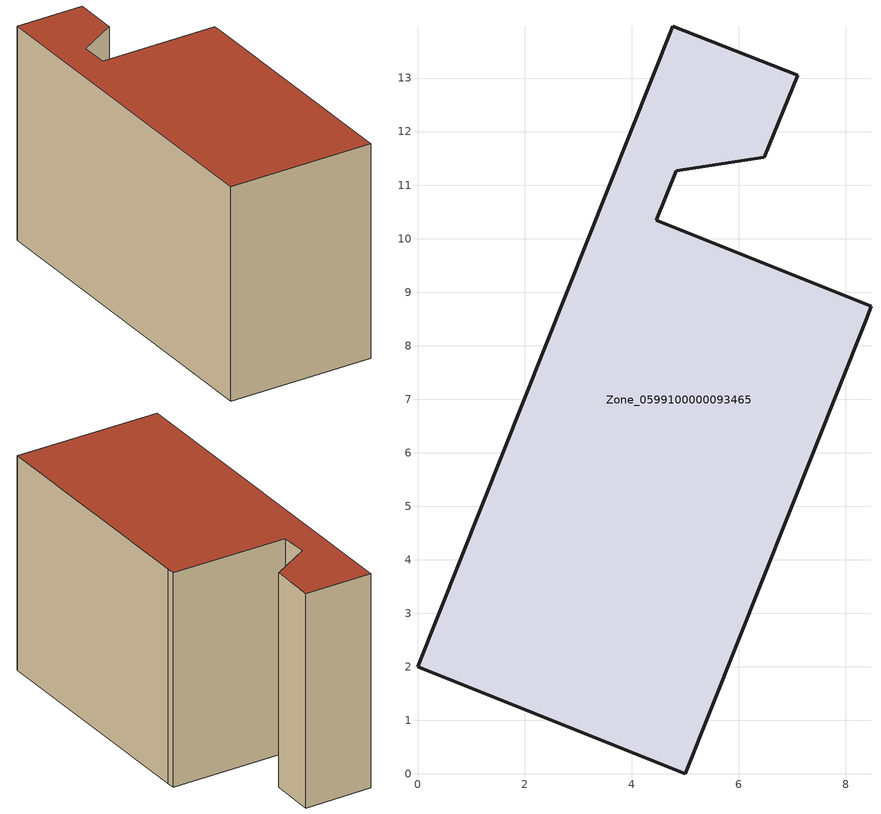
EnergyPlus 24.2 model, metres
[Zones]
Zone_0599100000093465
 floor ground (C_G): 8.37,8.47 5,0 0,2 4.77,13.97 7.1,13.05 6.48,11.52 4.83,11.27 4.46,10.34 8.47,8.73 z0.2
 wall outside (C_F): 7.1,13.05 4.77,13.97 0,2 5,0 8.37,8.47 8.47,8.73 4.46,10.34 4.83,11.27 6.48,11.52 7.1,13.05 z0.2:8.15
 roof outside (C_R): 5,0 8.37,8.47 8.47,8.73 4.46,10.34 4.83,11.27 6.48,11.52 7.1,13.05 4.77,13.97 0,2 z8.15
[BUILDING]
Pand.0599100000093465: North Axis=0; Terrain=City; Loads Convergence Tolerance Value=0.04; Temperature Convergence Tolerance Value=0.4; Solar Distribution=FullExterior; Maximum Number of Warmup Days=25; Minimum Number of Warmup Days=1
[Site:Location]
Rotterdam.The.Hague.AP_ZH_NLD Design_Conditions: Latitude=51.96; Longitude=4.45; Time Zone=1; Elevation=-4.5
[SITE:GROUNDTEMPERATURE:BUILDINGSURFACE]
18, 18, 18, 18, 18, 18, 18, 18, 18, 18, 18, 18
[MATERIAL] Thermal Absorptance=0.9; Solar Absorptance=0.7; Visible Absorptance=0.7
Name | Roughness | Thickness | Conductivity | Density | Specific Heat
G.TI.1975-1991 | MediumSmooth | 0.15 | 0.288461 | 540 | 1210
F.TI.1975-1991 | Rough | 0.3 | 0.230769 | 1920 | 840
R.TI.1975-1991 | MediumRough | 0.2 | 0.153846 | 1500 | 1000
[CONSTRUCTION]
C_G: G.TI.1975-1991
C_F: F.TI.1975-1991
C_R: R.TI.1975-1991
[ZONE]
Zone_0599100000093465: Type=1; Multiplier=1; Ceiling Height=Autocalculate; Volume=Autocalculate; Floor Area=autocalculate; Part of Total Floor Area=Yes
[ZONEINFILTRATION:DESIGNFLOWRATE]
Infil_Zone_0599100000093465: Zone or ZoneList or Space or SpaceList=Zone_0599100000093465; Schedule=AlwaysOn; Design Flow Rate Calculation Method=Flow/Area; Flow Rate per Floor Area=0.003; Constant Term Coefficient=1; Temperature Term Coefficient=0; Velocity Term Coefficient=0; Velocity Squared Term Coefficient=0
[HVACTEMPLATE:ZONE:IDEALLOADSAIRSYSTEM]
Zone_0599100000093465: Maximum Heating Supply Air Temperature=50; Minimum Cooling Supply Air Temperature=13; Maximum Heating Supply Air Humidity Ratio=0.0156; Minimum Cooling Supply Air Humidity Ratio=0.0077; Heating Limit=NoLimit; Cooling Limit=NoLimit; Dehumidification Control Type=ConstantSensibleHeatRatio; Cooling Sensible Heat Ratio=0.7; Dehumidification Setpoint=60; Humidification Control Type=None; Humidification Setpoint=30; Outdoor Air Method=None; Outdoor Air Flow Rate per Person=0.00944; Outdoor Air Flow Rate per Zone Floor Area=0; Outdoor Air Flow Rate per Zone=0; Demand Controlled Ventilation Type=None; Outdoor Air Economizer Type=NoEconomizer; Heat Recovery Type=None; Sensible Heat Recovery Effectiveness=0.7; Latent Heat Recovery Effectiveness=0.65
[ZONECONTROL:THERMOSTAT]
ThermostatControl_Zone_0599100000093465: Zone or ZoneList=Zone_0599100000093465; Control Type Schedule=DualSetpointControlType; Control 1=Thermostat_Zone_0599100000093465; Temperature Difference Between Cutout And Setpoint=0
[THERMOSTATSETPOINT:DUALSETPOINT]
Thermostat_Zone_0599100000093465: Heating Setpoint Temperature Schedule=HeatingSetpoint_Zone_0599100000093465; Cooling Setpoint Temperature Schedule=CoolingSetpoint_Zone_0599100000093465
[SCHEDULE:COMPACT]
HeatingSetpoint_Zone_0599100000093465: Through: 12/31, For: AllDays, Until: 24:00, 21
CoolingSetpoint_Zone_0599100000093465: Through: 12/31, For: AllDays, Until: 24:00, 24
DualSetpointControlType: Through: 12/31, For: AllDays, Until: 24:00, 4
AlwaysOn: Through: 12/31, For: AllDays, Until: 24:00, 1
